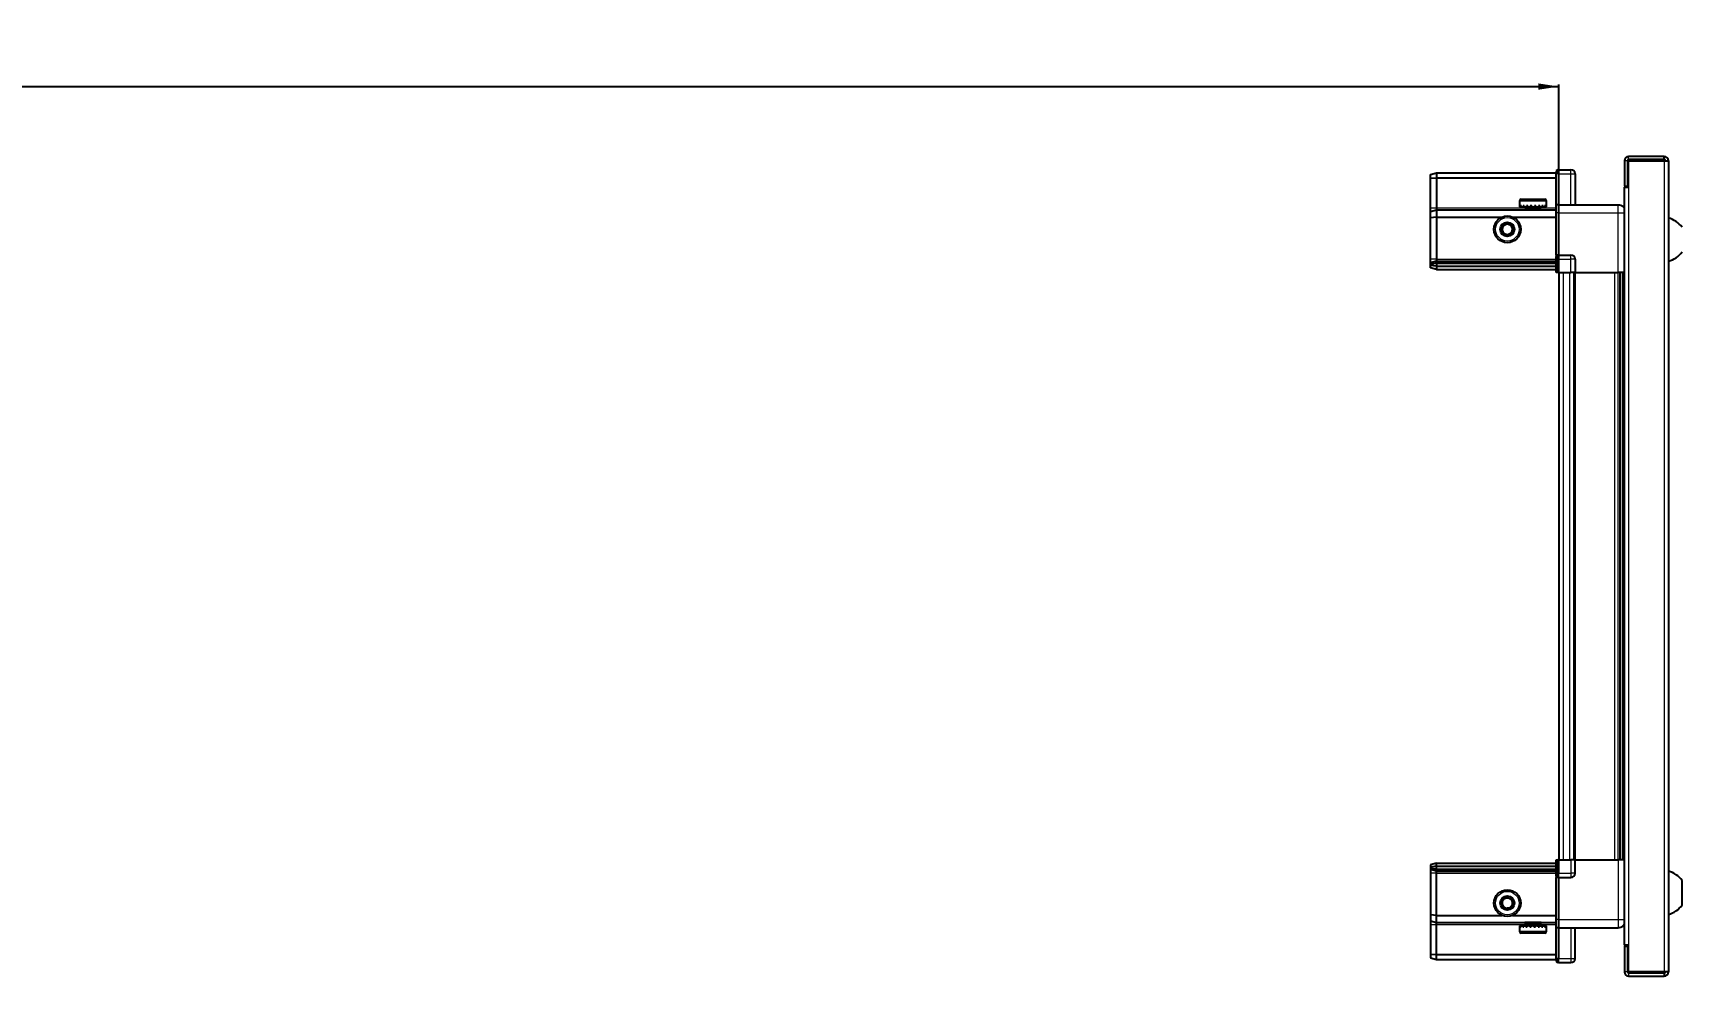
# Model space of a CAD drawing. Header units: millimetres. Extents: x 899 to 4283, y -616 to 1812.
# Drawn here: x 2719 to 3522, y 1294 to 1754 of the extents above; entities that cross this region are included whole.
import ezdxf

# ---------------------------------------------------------------- set-up
doc = ezdxf.new("R2010")
doc.units = ezdxf.units.MM
doc.layers.add('FORMAT', color=7, linetype='Continuous')
doc.styles.add('SLDTEXTSTYLE0', font='TXT', dxfattribs={"width": 0.75})
doc.dimstyles.new('SLDDIMSTYLE0', dxfattribs={"dimtxt": 20, "dimasz": 10, "dimexe": 0, "dimexo": 0.0625, "dimgap": 5, "dimtad": 2, "dimdec": 1, "dimrnd": 1e-09, "dimzin": 12, "dimdsep": 46, "dimtxsty": 'SLDTEXTSTYLE0', "dimsah": 1, "dimcen": 0.09, "dimadec": 0, "dimazin": 3, "dimtfac": 1, "dimtofl": 0, "dimtmove": 0, "dimatfit": 3, "dimfxl": 0, "dimfrac": 2, "dimtolj": 1, "dimtzin": 12, "dimarcsym": 0})

# ---------------------------------------------------------------- blocks, each defined once
blk = doc.blocks.new('_D_4')
at = {"layer": 'FORMAT'}
for p, q in [((1762.2, 1636.94), (1762.2, 1728.43)), ((1762.2, 1727.43), (3462.2, 1727.43)), ((3462.2, 1636.94), (3462.2, 1728.43))]:
    blk.add_line(p, q, dxfattribs=at)
for points in [[(1762.2, 1727.43), (1772.2, 1725.9), (1772.2, 1728.97)], [(3462.2, 1727.43), (3452.2, 1728.97), (3452.2, 1725.9)]]:
    blk.add_solid(points, dxfattribs=at)
at = {"layer": 'FORMAT', "insert": (2582.64, 1753.22), "char_height": 20, "attachment_point": 1, "style": 'SLDTEXTSTYLE0'}
blk.add_mtext('1700', dxfattribs=at)

msp = doc.modelspace()

# ---------------------------------------------------------------- linework, layer by layer
at = {"color": 7, "linetype": 'Continuous', "lineweight": 25}
for p, q in [((3494.05, 1691.33), (3494.05, 1678.93)), ((3495.55, 1691.33), (3495.55, 1678.93)), ((3496.05, 1678.43), (3496.05, 1691.33)), ((3496.05, 1691.33), (3513.45, 1691.33)), ((3513.45, 1693.43), (3496.15, 1693.43)), ((3513.45, 1691.93), (3496.15, 1691.93)), ((3513.45, 1691.93), (3513.45, 1693.43)), ((3513.45, 1691.33), (3515.55, 1691.33)), ((3515.55, 1691.33), (3515.55, 1296.53)), ((3399.55, 1684.63), (3402.55, 1685.43)), ((3399.55, 1682.78), (3399.55, 1684.63)), ((3399.55, 1682.78), (3402.55, 1682.93)), ((3399.55, 1668.43), (3399.55, 1682.78)), ((3402.55, 1685.43), (3402.55, 1682.93)), ((3402.55, 1685.43), (3460.85, 1685.43)), ((3402.55, 1682.93), (3402.55, 1668.43)), ((3402.55, 1682.93), (3460.85, 1682.93)), ((3461.71, 1686.93), (3460.85, 1686.43)), ((3461.71, 1686.93), (3460.85, 1686.43)), ((3460.85, 1686.43), (3460.85, 1684.93)), ((3460.85, 1670.13), (3460.85, 1684.93)), ((3462.05, 1686.93), (3461.71, 1686.93)), ((3462.05, 1686.93), (3461.71, 1686.93)), ((3462.05, 1686.93), (3462.05, 1686.93)), ((3462.05, 1684.93), (3462.05, 1686.93)), ((3462.05, 1686.93), (3468.05, 1686.93)), ((3462.05, 1684.93), (3462.05, 1670.13)), ((3470.05, 1684.93), (3470.05, 1669.93)), ((3443.05, 1671.83), (3443.05, 1668.93)), ((3443.85, 1672.63), (3455.25, 1672.63)), ((3456.05, 1668.93), (3456.05, 1671.83)), ((3493.95, 1678.43), (3493.95, 1309.43)), ((3493.95, 1678.43), (3496.05, 1678.43)), ((3494.05, 1678.93), (3495.55, 1678.93)), ((3399.55, 1666.63), (3399.55, 1668.43)), ((3399.55, 1666.63), (3402.55, 1667.43)), ((3399.55, 1663.6), (3399.55, 1666.63)), ((3402.55, 1663.93), (3399.55, 1663.6)), ((3399.55, 1643.43), (3399.55, 1663.6)), ((3402.55, 1668.43), (3402.55, 1667.43)), ((3402.55, 1667.43), (3402.55, 1663.93)), ((3402.55, 1667.43), (3460.85, 1667.43)), ((3402.55, 1663.93), (3402.55, 1643.43)), ((3402.55, 1663.93), (3434.55, 1663.93)), ((3439.55, 1663.93), (3460.85, 1663.93)), ((3443.05, 1668.93), (3443.09, 1668.93)), ((3443.21, 1669.43), (3443.09, 1669.43)), ((3443.09, 1669.43), (3443.09, 1668.93)), ((3443.09, 1668.93), (3443.21, 1668.93)), ((3443.21, 1669.43), (3443.21, 1668.93)), ((3443.21, 1668.93), (3443.62, 1668.93)), ((3443.96, 1669.43), (3443.62, 1669.43)), ((3443.62, 1669.43), (3443.62, 1668.93)), ((3443.62, 1668.93), (3443.96, 1668.93)), ((3443.96, 1669.43), (3443.96, 1668.93)), ((3443.96, 1668.93), (3444.73, 1668.93)), ((3445.25, 1669.43), (3444.73, 1669.43)), ((3444.73, 1669.43), (3444.73, 1668.93)), ((3444.73, 1668.93), (3445.25, 1668.93)), ((3445.15, 1668.93), (3445.15, 1668.83)), ((3445.15, 1668.83), (3453.95, 1668.83)), ((3445.25, 1669.43), (3445.25, 1668.93)), ((3445.25, 1668.93), (3446.31, 1668.93)), ((3445.55, 1668.43), (3446.24, 1667.95)), ((3445.55, 1668.43), (3453.55, 1668.43)), ((3446.24, 1667.95), (3445.55, 1667.47)), ((3445.55, 1667.47), (3445.55, 1667.43)), ((3445.55, 1667.47), (3453.55, 1667.47)), ((3446.24, 1667.95), (3452.86, 1667.95)), ((3446.97, 1669.43), (3446.31, 1669.43)), ((3446.31, 1669.43), (3446.31, 1668.93)), ((3446.31, 1668.93), (3446.97, 1668.93)), ((3446.97, 1669.43), (3446.97, 1668.93)), ((3446.97, 1668.93), (3448.21, 1668.93)), ((3448.94, 1669.43), (3448.21, 1669.43)), ((3448.21, 1669.43), (3448.21, 1668.93)), ((3448.21, 1668.93), (3448.64, 1668.93)), ((3448.64, 1669.43), (3448.64, 1668.93)), ((3448.94, 1669.43), (3448.94, 1668.93)), ((3448.94, 1668.93), (3450.24, 1668.93)), ((3450.97, 1669.43), (3450.24, 1669.43)), ((3450.24, 1669.43), (3450.24, 1668.93)), ((3450.51, 1669.43), (3450.51, 1668.93)), ((3450.51, 1668.93), (3450.97, 1668.93)), ((3450.97, 1669.43), (3450.97, 1668.93)), ((3450.97, 1668.93), (3452.2, 1668.93)), ((3452.86, 1669.43), (3452.2, 1669.43)), ((3452.2, 1669.43), (3452.2, 1668.93)), ((3452.2, 1668.93), (3452.86, 1668.93)), ((3452.86, 1669.43), (3452.86, 1668.93)), ((3452.86, 1668.93), (3453.91, 1668.93)), ((3452.86, 1667.95), (3453.55, 1668.43)), ((3453.55, 1667.47), (3452.86, 1667.95)), ((3453.55, 1667.43), (3453.55, 1667.47)), ((3454.43, 1669.43), (3453.91, 1669.43)), ((3453.91, 1669.43), (3453.91, 1668.93)), ((3453.91, 1668.93), (3454.43, 1668.93)), ((3453.95, 1668.83), (3453.95, 1668.93)), ((3454.43, 1669.43), (3454.43, 1668.93)), ((3454.43, 1668.93), (3455.18, 1668.93)), ((3455.52, 1669.43), (3455.18, 1669.43)), ((3455.18, 1669.43), (3455.18, 1668.93)), ((3455.18, 1668.93), (3455.52, 1668.93)), ((3455.52, 1669.43), (3455.52, 1668.93)), ((3455.52, 1668.93), (3455.91, 1668.93)), ((3456.02, 1669.43), (3455.91, 1669.43)), ((3455.91, 1669.43), (3455.91, 1668.93)), ((3455.91, 1668.93), (3456.02, 1668.93)), ((3456.02, 1669.43), (3456.02, 1668.93)), ((3456.02, 1668.93), (3456.05, 1668.93)), ((3460.85, 1669.93), (3460.85, 1670.13)), ((3462.05, 1669.93), (3460.85, 1669.93)), ((3460.85, 1665.93), (3460.85, 1669.93)), ((3460.85, 1645.63), (3460.85, 1665.93)), ((3462.05, 1670.13), (3462.05, 1669.93)), ((3462.05, 1669.93), (3462.05, 1665.93)), ((3462.05, 1669.93), (3491.05, 1669.93)), ((3462.05, 1665.93), (3462.05, 1645.63)), ((3399.55, 1641.63), (3399.55, 1643.43)), ((3402.55, 1642.43), (3399.55, 1641.63)), ((3399.55, 1640.89), (3399.55, 1641.63)), ((3402.55, 1641.43), (3399.55, 1640.89)), ((3399.55, 1640.39), (3399.55, 1640.89)), ((3399.55, 1639.24), (3399.55, 1640.39)), ((3402.55, 1639.93), (3399.55, 1640.39)), ((3402.55, 1638.43), (3399.55, 1639.24)), ((3402.55, 1643.43), (3402.55, 1642.43)), ((3402.55, 1642.43), (3402.55, 1641.43)), ((3402.55, 1642.43), (3460.85, 1642.43)), ((3402.55, 1641.43), (3460.85, 1641.43)), ((3402.55, 1641.43), (3402.55, 1639.93)), ((3402.55, 1639.93), (3402.55, 1638.43)), ((3402.55, 1639.93), (3460.85, 1639.93)), ((3460.85, 1645.43), (3460.85, 1645.63)), ((3462.05, 1645.43), (3460.85, 1645.43)), ((3460.85, 1645.43), (3460.85, 1644.76)), ((3460.85, 1636.93), (3460.85, 1644.76)), ((3461.71, 1643.43), (3461.71, 1636.93)), ((3462.05, 1645.63), (3462.05, 1645.43)), ((3462.05, 1643.43), (3462.05, 1645.43)), ((3462.05, 1643.43), (3462.05, 1645.43)), ((3462.05, 1645.43), (3468.05, 1645.43)), ((3462.05, 1643.43), (3462.05, 1636.93)), ((3470.05, 1643.43), (3470.05, 1636.93)), ((3402.55, 1638.43), (3460.85, 1638.43)), ((3461.71, 1636.93), (3460.85, 1636.93)), ((3462.05, 1636.93), (3461.71, 1636.93)), ((3462.05, 1636.93), (3468.05, 1636.93)), ((3462.2, 1636.93), (3462.2, 1350.93)), ((3470.05, 1636.93), (3468.05, 1636.93)), ((3469.4, 1636.93), (3469.4, 1350.93)), ((3470.05, 1636.93), (3491.05, 1636.93)), ((3492.07, 1350.93), (3492.07, 1636.93)), ((3492.11, 1350.93), (3492.11, 1636.93)), ((3493.9, 1636.93), (3493.9, 1350.93)), ((3460.85, 1343.11), (3460.85, 1350.93)), ((3460.85, 1350.93), (3461.71, 1350.93)), ((3461.71, 1350.93), (3461.71, 1350.93)), ((3461.71, 1350.93), (3461.71, 1344.43)), ((3462.05, 1350.93), (3461.71, 1350.93)), ((3462.05, 1350.93), (3462.05, 1344.43)), ((3462.05, 1350.93), (3462.05, 1350.93)), ((3462.05, 1350.93), (3468.05, 1350.93)), ((3462.05, 1350.93), (3462.05, 1344.43)), ((3470.05, 1350.93), (3468.05, 1350.93)), ((3470.05, 1344.43), (3470.05, 1350.93)), ((3470.05, 1350.93), (3491.05, 1350.93)), ((3402.55, 1349.43), (3399.55, 1348.63)), ((3399.55, 1348.63), (3399.55, 1347.48)), ((3402.55, 1347.93), (3399.55, 1347.48)), ((3399.55, 1347.48), (3399.55, 1346.98)), ((3402.55, 1346.43), (3399.55, 1346.98)), ((3399.55, 1346.98), (3399.55, 1346.24)), ((3402.55, 1345.43), (3399.55, 1346.24)), ((3399.55, 1346.24), (3399.55, 1344.43)), ((3399.55, 1344.43), (3399.55, 1324.27)), ((3402.55, 1347.93), (3402.55, 1349.43)), ((3402.55, 1349.43), (3460.85, 1349.43)), ((3402.55, 1346.43), (3402.55, 1347.93)), ((3402.55, 1347.93), (3460.85, 1347.93)), ((3402.55, 1346.43), (3460.85, 1346.43)), ((3402.55, 1345.43), (3402.55, 1346.43)), ((3402.55, 1345.43), (3460.85, 1345.43)), ((3402.55, 1344.43), (3402.55, 1345.43)), ((3402.55, 1323.93), (3402.55, 1344.43)), ((3460.85, 1343.11), (3460.85, 1342.43)), ((3462.05, 1342.43), (3460.85, 1342.43)), ((3460.85, 1342.23), (3460.85, 1342.43)), ((3460.85, 1321.93), (3460.85, 1342.23)), ((3462.05, 1342.43), (3462.05, 1344.43)), ((3462.05, 1342.43), (3462.05, 1342.23)), ((3462.05, 1342.43), (3468.05, 1342.43)), ((3462.05, 1342.23), (3462.05, 1321.93)), ((3522.15, 1328.93), (3522.15, 1340.93)), ((3402.55, 1323.93), (3399.55, 1324.27)), ((3399.55, 1324.27), (3399.55, 1321.24)), ((3399.55, 1321.24), (3402.55, 1320.43)), ((3399.55, 1321.24), (3399.55, 1319.43)), ((3399.55, 1319.43), (3399.55, 1305.09)), ((3402.55, 1323.93), (3434.55, 1323.93)), ((3402.55, 1320.43), (3402.55, 1323.93)), ((3402.55, 1320.43), (3460.85, 1320.43)), ((3402.55, 1319.43), (3402.55, 1320.43)), ((3402.55, 1304.93), (3402.55, 1319.43)), ((3439.55, 1323.93), (3460.85, 1323.93)), ((3443.05, 1318.93), (3443.05, 1316.03)), ((3443.07, 1318.93), (3443.05, 1318.93)), ((3443.07, 1318.43), (3443.07, 1318.93)), ((3443.16, 1318.93), (3443.07, 1318.93)), ((3443.07, 1318.43), (3443.16, 1318.43)), ((3443.16, 1318.43), (3443.16, 1318.93)), ((3443.54, 1318.93), (3443.16, 1318.93)), ((3443.54, 1318.43), (3443.54, 1318.93)), ((3443.86, 1318.93), (3443.54, 1318.93)), ((3443.54, 1318.43), (3443.86, 1318.43)), ((3443.86, 1318.43), (3443.86, 1318.93)), ((3444.59, 1318.93), (3443.86, 1318.93)), ((3444.59, 1318.43), (3444.59, 1318.93)), ((3445.1, 1318.93), (3444.59, 1318.93)), ((3444.59, 1318.43), (3445.1, 1318.43)), ((3445.1, 1318.43), (3445.1, 1318.93)), ((3446.14, 1318.93), (3445.1, 1318.93)), ((3445.15, 1319.03), (3445.15, 1318.93)), ((3453.95, 1319.03), (3445.15, 1319.03)), ((3445.55, 1320.43), (3445.55, 1320.4)), ((3445.55, 1320.4), (3446.24, 1319.92)), ((3453.55, 1320.4), (3445.55, 1320.4)), ((3446.24, 1319.92), (3445.55, 1319.43)), ((3453.55, 1319.43), (3445.55, 1319.43)), ((3446.14, 1318.43), (3446.14, 1318.93)), ((3446.79, 1318.93), (3446.14, 1318.93)), ((3446.14, 1318.43), (3446.79, 1318.43)), ((3452.86, 1319.92), (3446.24, 1319.92)), ((3446.79, 1318.43), (3446.79, 1318.93)), ((3448.01, 1318.93), (3446.79, 1318.93)), ((3448.01, 1318.43), (3448.01, 1318.93)), ((3448.51, 1318.93), (3448.01, 1318.93)), ((3448.01, 1318.43), (3448.74, 1318.43)), ((3448.51, 1318.43), (3448.51, 1318.93)), ((3448.74, 1318.43), (3448.74, 1318.93)), ((3450.04, 1318.93), (3448.74, 1318.93)), ((3450.04, 1318.43), (3450.04, 1318.93)), ((3450.04, 1318.43), (3450.77, 1318.43)), ((3450.38, 1318.43), (3450.38, 1318.93)), ((3450.77, 1318.93), (3450.38, 1318.93)), ((3450.77, 1318.43), (3450.77, 1318.93)), ((3452.02, 1318.93), (3450.77, 1318.93)), ((3452.02, 1318.43), (3452.02, 1318.93)), ((3452.69, 1318.93), (3452.02, 1318.93)), ((3452.02, 1318.43), (3452.69, 1318.43)), ((3452.69, 1318.43), (3452.69, 1318.93)), ((3453.76, 1318.93), (3452.69, 1318.93)), ((3452.86, 1319.92), (3453.55, 1320.4)), ((3453.55, 1319.43), (3452.86, 1319.92)), ((3453.55, 1320.4), (3453.55, 1320.43)), ((3453.76, 1318.43), (3453.76, 1318.93)), ((3454.29, 1318.93), (3453.76, 1318.93)), ((3453.76, 1318.43), (3454.29, 1318.43)), ((3453.95, 1318.93), (3453.95, 1319.03)), ((3454.29, 1318.43), (3454.29, 1318.93)), ((3455.08, 1318.93), (3454.29, 1318.93)), ((3455.08, 1318.43), (3455.08, 1318.93)), ((3455.43, 1318.93), (3455.08, 1318.93)), ((3455.08, 1318.43), (3455.43, 1318.43)), ((3455.43, 1318.43), (3455.43, 1318.93)), ((3455.86, 1318.93), (3455.43, 1318.93)), ((3455.86, 1318.43), (3455.86, 1318.93)), ((3456, 1318.93), (3455.86, 1318.93)), ((3455.86, 1318.43), (3456, 1318.43)), ((3456, 1318.43), (3456, 1318.93)), ((3456.05, 1318.93), (3456, 1318.93)), ((3456.05, 1316.03), (3456.05, 1318.93)), ((3460.85, 1317.93), (3460.85, 1321.93)), ((3462.05, 1317.93), (3460.85, 1317.93)), ((3460.85, 1317.73), (3460.85, 1317.93)), ((3460.85, 1302.93), (3460.85, 1317.73)), ((3462.05, 1321.93), (3462.05, 1317.93)), ((3462.05, 1317.93), (3462.05, 1317.73)), ((3462.05, 1317.93), (3491.05, 1317.93)), ((3462.05, 1317.73), (3462.05, 1302.93)), ((3462.05, 1317.73), (3462.05, 1302.93)), ((3470.05, 1302.93), (3470.05, 1317.93)), ((3455.25, 1315.23), (3443.85, 1315.23)), ((3496.05, 1309.43), (3493.95, 1309.43)), ((3496.05, 1296.53), (3496.05, 1309.43)), ((3399.55, 1305.09), (3402.55, 1304.93)), ((3399.55, 1305.09), (3399.55, 1303.24)), ((3399.55, 1303.24), (3402.55, 1302.43)), ((3402.55, 1304.93), (3460.85, 1304.93)), ((3402.55, 1302.43), (3402.55, 1304.93)), ((3402.55, 1302.43), (3460.85, 1302.43)), ((3460.85, 1302.93), (3460.85, 1301.43)), ((3460.85, 1301.43), (3461.71, 1300.93)), ((3462.05, 1300.93), (3462.05, 1302.93)), ((3494.05, 1308.93), (3495.55, 1308.93)), ((3494.05, 1308.93), (3494.05, 1296.53)), ((3495.55, 1308.93), (3495.55, 1296.53)), ((3462.05, 1300.93), (3461.71, 1300.93)), ((3462.05, 1300.93), (3468.05, 1300.93)), ((3513.45, 1296.53), (3496.05, 1296.53)), ((3496.15, 1295.93), (3513.45, 1295.93)), ((3496.15, 1294.43), (3513.45, 1294.43)), ((3515.55, 1296.53), (3513.45, 1296.53)), ((3513.45, 1295.93), (3513.45, 1294.43))]:
    msp.add_line(p, q, dxfattribs=at)
at = {"color": 8, "linetype": 'Continuous', "lineweight": 18}
for p, q in [((3495.55, 1691.33), (3494.05, 1691.33)), ((3496.15, 1691.93), (3496.15, 1693.43)), ((3513.45, 1691.33), (3513.45, 1296.53)), ((3462.05, 1684.93), (3460.85, 1684.93)), ((3462.05, 1684.93), (3468.05, 1684.93)), ((3468.05, 1684.93), (3468.05, 1686.93)), ((3468.05, 1669.93), (3468.05, 1684.93)), ((3468.05, 1684.93), (3470.05, 1684.93)), ((3443.05, 1671.83), (3456.05, 1671.83)), ((3496.05, 1678.43), (3496.05, 1309.43)), ((3399.55, 1668.43), (3402.55, 1668.43)), ((3402.55, 1668.43), (3445.55, 1668.43)), ((3453.55, 1668.43), (3460.85, 1668.43)), ((3460.85, 1670.13), (3462.05, 1670.13)), ((3462.05, 1665.93), (3460.85, 1665.93)), ((3462.05, 1665.93), (3491.05, 1665.93)), ((3491.05, 1636.93), (3491.05, 1665.93)), ((3402.55, 1643.43), (3399.55, 1643.43)), ((3402.55, 1643.43), (3460.85, 1643.43)), ((3460.85, 1645.63), (3462.05, 1645.63)), ((3462.05, 1643.43), (3461.71, 1643.43)), ((3462.05, 1643.43), (3468.05, 1643.43)), ((3468.05, 1643.43), (3468.05, 1645.43)), ((3468.05, 1636.93), (3468.05, 1643.43)), ((3470.05, 1643.43), (3468.05, 1643.43)), ((3464.2, 1636.93), (3464.2, 1350.93)), ((3467.4, 1636.93), (3467.4, 1350.93)), ((3470.05, 1636.93), (3470.05, 1350.93)), ((3489.45, 1350.93), (3489.45, 1636.93)), ((3490.86, 1636.93), (3490.86, 1350.93)), ((3493.31, 1350.93), (3493.31, 1636.93)), ((3462.05, 1350.93), (3461.71, 1350.93)), ((3468.05, 1350.93), (3468.05, 1344.43)), ((3491.05, 1350.93), (3491.05, 1321.93)), ((3402.55, 1344.43), (3399.55, 1344.43)), ((3402.55, 1344.43), (3460.85, 1344.43)), ((3462.05, 1342.23), (3460.85, 1342.23)), ((3462.05, 1344.43), (3461.71, 1344.43)), ((3462.05, 1344.43), (3468.05, 1344.43)), ((3470.05, 1344.43), (3468.05, 1344.43)), ((3468.05, 1344.43), (3468.05, 1342.43)), ((3399.55, 1319.43), (3402.55, 1319.43)), ((3402.55, 1319.43), (3445.55, 1319.43)), ((3453.55, 1319.43), (3460.85, 1319.43)), ((3462.05, 1321.93), (3460.85, 1321.93)), ((3462.05, 1317.73), (3460.85, 1317.73)), ((3462.05, 1321.93), (3491.05, 1321.93)), ((3468.05, 1317.93), (3468.05, 1302.93)), ((3456.05, 1316.03), (3443.05, 1316.03)), ((3462.05, 1302.93), (3460.85, 1302.93)), ((3462.05, 1302.93), (3468.05, 1302.93)), ((3468.05, 1302.93), (3470.05, 1302.93)), ((3468.05, 1302.93), (3468.05, 1300.93)), ((3495.55, 1296.53), (3494.05, 1296.53)), ((3496.15, 1295.93), (3496.15, 1294.43))]:
    msp.add_line(p, q, dxfattribs=at)
at = {"color": 7, "linetype": 'Continuous', "lineweight": 25}
for centre, radius in [((3437.05, 1657.93), 6.5), ((3437.05, 1657.93), 3.46), ((3437.05, 1329.93), 6.5), ((3437.05, 1329.93), 3.46)]:
    msp.add_circle(centre, radius, dxfattribs=at)
at = {"color": 8, "linetype": 'Continuous', "lineweight": 18}
for centre in [(3437.05, 1657.93), (3437.05, 1329.93)]:
    msp.add_circle(centre, 5.7, dxfattribs=at)
at = {"color": 7, "linetype": 'Continuous', "lineweight": 25}
for centre, radius, start, end in [((3496.15, 1691.33), 2.1, 90, 180), ((3496.15, 1691.33), 0.6, 90, 180), ((3513.45, 1691.33), 2.1, 0, 90), ((3513.45, 1691.33), 0.6, 0, 90), ((3468.05, 1684.93), 2, 0, 90), ((3443.85, 1671.83), 0.8, 90, 180), ((3455.25, 1671.83), 0.8, 0, 90), ((3445.15, 1668.43), 0.4, 0, 90), ((3453.95, 1668.43), 0.4, 90, 180), ((3512.52, 1651.91), 11.91, 36.1266, 75.29965), ((3437.05, 1657.93), 2.5, 120.74103, 180.74103), ((3437.05, 1657.93), 2.5, 180.74103, 240.74103), ((3437.05, 1657.93), 2.5, 60.74103, 120.74103), ((3437.05, 1657.93), 2.5, 240.74103, 300.74103), ((3437.05, 1657.93), 2.5, 0.74103, 60.74103), ((3437.05, 1657.93), 2.5, 300.74103, 0.74103), ((3512.52, 1653.96), 11.91, 284.70035, 323.8734), ((3468.05, 1643.43), 2, 0, 90), ((3468.05, 1344.43), 2, 270, 0), ((3512.52, 1333.91), 11.91, 36.1266, 75.29965), ((3437.05, 1329.93), 2.5, 155.91157, 215.91157), ((3437.05, 1329.93), 2.5, 95.91157, 155.91157), ((3437.05, 1329.93), 2.5, 215.91157, 275.91157), ((3437.05, 1329.93), 2.5, 35.91157, 95.91157), ((3437.05, 1329.93), 2.5, 275.91157, 335.91157), ((3437.05, 1329.93), 2.5, 335.91157, 35.91157), ((3512.52, 1335.96), 11.91, 284.70035, 323.8734), ((3445.15, 1319.43), 0.4, 270, 360), ((3453.95, 1319.43), 0.4, 180, 270), ((3443.85, 1316.03), 0.8, 180, 270), ((3455.25, 1316.03), 0.8, 270, 360), ((3468.05, 1302.93), 2, 270, 0), ((3496.15, 1296.53), 2.1, 180, 270), ((3496.15, 1296.53), 0.6, 180, 270), ((3513.45, 1296.53), 2.1, 270, 0), ((3513.45, 1296.53), 0.6, 270, 0)]:
    msp.add_arc(centre, radius, start, end, dxfattribs=at)
for centre, start_param, end_param in [((3458.25, 1643.43), 0, 0.722734), ((3458.25, 1344.43), 5.560451, 6.283185)]:
    msp.add_ellipse(centre, major_axis=(3.46, 0), ratio=0.57735, start_param=start_param, end_param=end_param, dxfattribs=at)
for points, knots in [([(3491.05, 1669.93), (3491.49, 1669.89), (3492.17, 1669.82), (3492.98, 1669.38), (3493.53, 1668.94), (3493.81, 1668.57), (3493.95, 1668.39)], [0, 0, 0, 0, 0.3842982, 0.5911726, 0.8024372, 1, 1, 1, 1]), ([(3434.53, 1659.34), (3434.97, 1659.61), (3435.8, 1660.1), (3436.63, 1660.59), (3437.01, 1660.82)], [0, 0, 0, 0, 0.534686, 1, 1, 1, 1]), ([(3434.57, 1656.46), (3434.57, 1656.58), (3434.56, 1657.18), (3434.54, 1658.18), (3434.53, 1659), (3434.53, 1659.34)], [0, 0, 0, 0, 0.1331247, 0.6370994, 1, 1, 1, 1]), ([(3437.09, 1655.05), (3436.64, 1655.3), (3435.79, 1655.77), (3434.96, 1656.24), (3434.57, 1656.46)], [0, 0, 0, 0, 0.534686, 1, 1, 1, 1]), ([(3437.01, 1660.82), (3437.46, 1660.57), (3438.3, 1660.1), (3439.14, 1659.63), (3439.53, 1659.41)], [0, 0, 0, 0, 0.534686, 1, 1, 1, 1]), ([(3439.57, 1656.52), (3439.12, 1656.26), (3438.29, 1655.77), (3437.47, 1655.28), (3437.09, 1655.05)], [0, 0, 0, 0, 0.5346859, 1, 1, 1, 1]), ([(3439.53, 1659.41), (3439.53, 1659.06), (3439.54, 1658.24), (3439.56, 1657.25), (3439.57, 1656.65), (3439.57, 1656.52)], [0, 0, 0, 0, 0.362901, 0.866875, 1, 1, 1, 1]), ([(3493.9, 1636.93), (3493.86, 1636.93), (3493.64, 1636.93), (3492.92, 1636.93), (3491.96, 1636.93), (3491.31, 1636.93), (3491.05, 1636.93)], [0, 0, 0, 0, 0.071707, 0.420979, 0.770251, 1, 1, 1, 1]), ([(3493.9, 1350.93), (3493.86, 1350.93), (3493.64, 1350.93), (3492.92, 1350.93), (3491.96, 1350.93), (3491.31, 1350.93), (3491.05, 1350.93)], [0, 0, 0, 0, 0.071707, 0.420979, 0.770251, 1, 1, 1, 1]), ([(3434.18, 1329.64), (3434.39, 1330.11), (3434.78, 1330.99), (3435.17, 1331.86), (3435.36, 1332.27)], [0, 0, 0, 0, 0.534686, 1, 1, 1, 1]), ([(3435.87, 1327.3), (3435.57, 1327.72), (3435, 1328.5), (3434.44, 1329.27), (3434.18, 1329.64)], [0, 0, 0, 0, 0.534686, 1, 1, 1, 1]), ([(3435.36, 1332.27), (3435.7, 1332.31), (3436.52, 1332.39), (3437.51, 1332.49), (3438.1, 1332.56), (3438.23, 1332.57)], [0, 0, 0, 0, 0.362901, 0.866875, 1, 1, 1, 1]), ([(3438.74, 1327.6), (3438.62, 1327.58), (3438.02, 1327.52), (3437.03, 1327.42), (3436.21, 1327.33), (3435.87, 1327.3)], [0, 0, 0, 0, 0.133125, 0.637099, 1, 1, 1, 1]), ([(3438.23, 1332.57), (3438.53, 1332.15), (3439.09, 1331.37), (3439.66, 1330.59), (3439.92, 1330.23)], [0, 0, 0, 0, 0.534686, 1, 1, 1, 1]), ([(3439.92, 1330.23), (3439.71, 1329.76), (3439.32, 1328.88), (3438.92, 1328), (3438.74, 1327.6)], [0, 0, 0, 0, 0.5346859, 1, 1, 1, 1]), ([(3491.05, 1317.93), (3491.49, 1317.98), (3492.17, 1318.05), (3492.98, 1318.49), (3493.53, 1318.93), (3493.81, 1319.3), (3493.95, 1319.48)], [0, 0, 0, 0, 0.384298, 0.591173, 0.802437, 1, 1, 1, 1])]:
    msp.add_open_spline(points, degree=3, knots=knots, dxfattribs=at)
at = {"color": 8, "linetype": 'Continuous', "lineweight": 18}
for points in [[(3491.05, 1665.93), (3491.05, 1666.46), (3491.05, 1667.51), (3491.05, 1668.83), (3491.05, 1669.75), (3491.05, 1669.87), (3491.05, 1669.93)], [(3491.05, 1321.93), (3491.05, 1321.41), (3491.05, 1320.36), (3491.05, 1319.04), (3491.05, 1318.11), (3491.05, 1317.99), (3491.05, 1317.93)]]:
    msp.add_open_spline(points, degree=3, dxfattribs=at)
for points in [[(3491.05, 1665.93), (3491.49, 1665.93), (3492.17, 1665.93), (3492.98, 1665.93), (3493.53, 1665.93), (3493.81, 1665.93), (3493.95, 1665.93)], [(3491.05, 1321.93), (3491.49, 1321.93), (3492.17, 1321.93), (3492.98, 1321.93), (3493.53, 1321.93), (3493.81, 1321.93), (3493.95, 1321.93)]]:
    msp.add_open_spline(points, degree=3, knots=[0, 0, 0, 0, 0.384298, 0.591173, 0.802437, 1, 1, 1, 1], dxfattribs=at)

# ---------------------------------------------------------------- dimensions: what is measured, and where the dimension line sits
at = {"layer": 'FORMAT'}
dim = msp.add_linear_dim(base=(3462.2, 1727.43), p1=(1762.2, 1636.93), p2=(3462.2, 1636.93), angle=0, dimstyle='SLDDIMSTYLE0', dxfattribs=at)
dim.commit()
dim.dimension.update_dxf_attribs({"geometry": '_D_4', "text_midpoint": (2612.2, 1727.43), "dimtype": 160})

doc.saveas('drawing.dxf')
